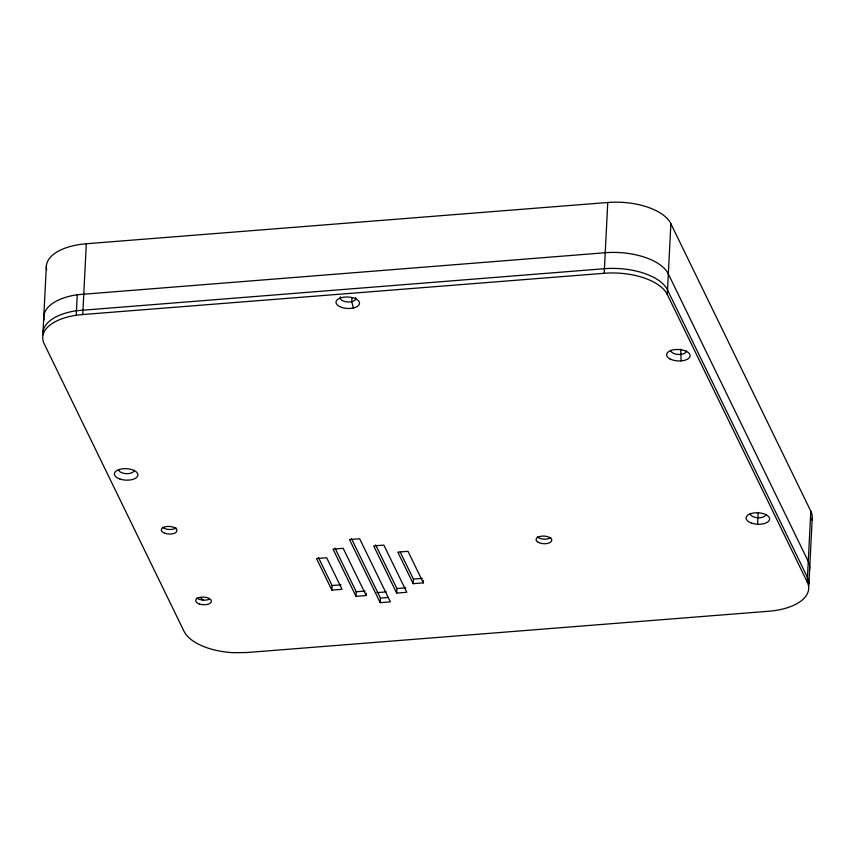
<?xml version="1.0" encoding="UTF-8"?>
<svg xmlns="http://www.w3.org/2000/svg" width="855" height="855" viewBox="0 0 855 855"><rect width="100%" height="100%" fill="white"/><g stroke="black" fill="none" stroke-linecap="round" stroke-linejoin="round"><path stroke-width="1.28" d="M42.985 332.563L46.341 266.343M46.619 269.678A52.337 25.458 2.9 0 1 86.323 243.75L607.766 202.485A52.337 25.458 2.9 0 1 670.876 223.7L810.807 511.194L807.216 581.988A52.337 25.458 2.9 0 1 768.677 611.25L247.116 652.515L233.554 652.696A52.326 25.447 2.9 0 1 184.017 631.3L44.193 343.806A52.337 25.458 2.9 0 1 76.213 315.281L77.249 294.729L605.222 252.727A52.337 25.458 2.9 0 1 668.332 273.942L808.253 561.425A52.337 25.458 2.9 0 1 809.396 570.306M76.213 315.281L82.732 314.544L86.323 243.75M331.868 590.11L316.51 558.561L326.674 557.759L342.032 589.309L331.868 590.11L332.093 585.547L318.445 557.492M351.95 297.679L351.747 301.676L353.393 307.992M366.282 593.242L366.164 595.518L356.001 596.33L356.236 591.756L334.989 548.098M380.208 602.668L349.492 539.569L359.656 538.757L390.372 601.867L380.208 602.668L380.432 598.105L351.458 538.575M396.667 593.103L373.688 545.907L383.852 545.105L406.83 592.301L396.667 593.103L396.891 588.539L375.644 544.881M423.46 580.588L423.353 582.875L413.179 583.676L413.414 579.102L400.332 552.234M807.216 581.988L667.295 294.494A52.337 25.458 2.9 0 0 604.186 273.279L607.766 202.485M667.295 294.494L670.876 223.7M680.719 349.107L681.136 360.896M757.562 524.243L758.161 512.444M808.894 584.083L812.25 517.863M82.732 314.544L604.186 273.279M332.093 585.547L340.995 584.841M413.414 579.102L422.306 578.408M356.236 591.756L365.128 591.051M396.891 588.539L405.783 587.834M376.959 592.622L386.257 591.884M380.432 598.105L388.052 597.495M423.353 582.875L407.995 551.315L397.832 552.127L413.179 583.676M366.164 595.518L343.197 548.322L333.033 549.124L356.001 596.33M43.071 334.786A52.337 25.458 2.9 0 1 76.437 310.718L604.41 268.705A52.337 25.458 2.9 0 1 667.52 289.93L807.451 577.414A52.337 25.458 2.9 0 1 808.584 586.295M765.93 514.357A7.855 3.815 2.9 0 1 757.893 517.767A7.855 3.815 2.9 0 1 750.241 513.556M134.235 470.239A7.855 3.815 2.9 0 1 126.209 473.649A7.855 3.815 2.9 0 1 118.556 469.438M686.447 351.052A7.855 3.815 2.9 0 1 678.41 354.462A7.855 3.815 2.9 0 1 670.758 350.251M355.616 297.572A7.855 3.815 2.9 0 1 347.793 301.986A7.855 3.815 2.9 0 1 340.472 296.803M550.866 537.592A7.855 3.815 2.9 0 1 537.293 536.897M209.176 599.334A7.855 3.815 2.9 0 1 196.874 597.912M176.066 527.93A7.855 3.815 2.9 0 1 162.482 527.246M44.075 319.92A52.337 25.458 2.9 0 1 77.249 294.729M810.807 511.194A52.337 25.458 2.9 0 1 811.94 520.064M203.276 600.05A20.413 9.929 2.9 0 1 200.733 597.677M751.727 523.175A11.778 5.729 2.9 0 0 769.618 519.113A11.778 5.729 2.9 0 0 752.229 513.267A11.778 5.729 2.9 0 0 751.727 523.175M120.031 479.067A11.778 5.729 2.9 0 0 137.933 475.006A11.778 5.729 2.9 0 0 120.534 469.16A11.778 5.729 2.9 0 0 120.031 479.067M669.85 358.844A11.778 5.729 2.9 0 0 689.654 357.272A11.778 5.729 2.9 0 0 675.61 349.535A11.778 5.729 2.9 0 0 669.85 358.844M341.626 307.394A11.778 5.729 2.9 0 0 359.517 303.333A11.778 5.729 2.9 0 0 342.128 297.487A11.778 5.729 2.9 0 0 341.626 307.394M538.265 542.327A7.855 3.815 2.9 0 0 551.464 541.279A7.855 3.815 2.9 0 0 542.102 536.117A7.855 3.815 2.9 0 0 538.265 542.327M199.45 604.025A7.855 3.815 2.9 0 0 211.377 601.322A7.855 3.815 2.9 0 0 199.781 597.421A7.855 3.815 2.9 0 0 199.45 604.025M165.058 533.349A7.855 3.815 2.9 0 0 176.985 530.645A7.855 3.815 2.9 0 0 165.389 526.744A7.855 3.815 2.9 0 0 165.058 533.349"/></g></svg>
